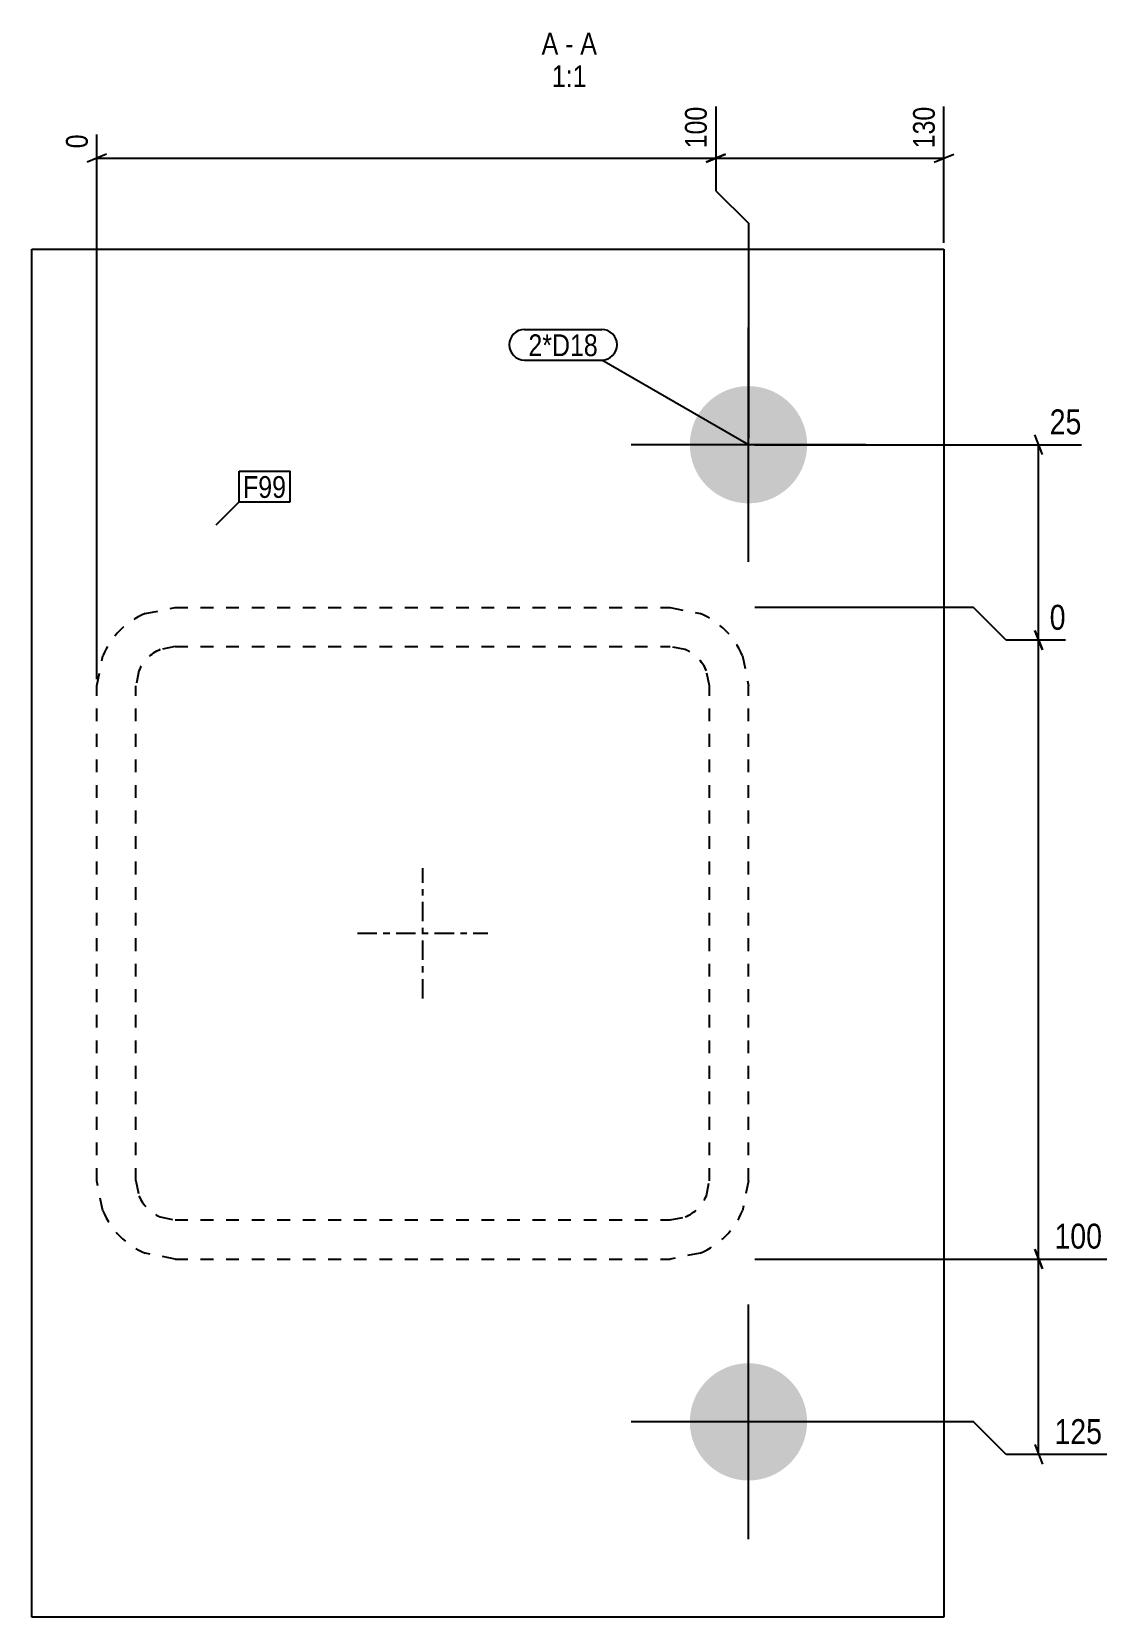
# Model space of a CAD drawing. Header units: millimetres. Extents: x 5 to 23145, y 2 to 936.
# Drawn here: x 6638.7 to 6803.7, y 2.4 to 245.8 of the extents above; entities that cross this region are included whole.
import ezdxf

# ---------------------------------------------------------------- set-up
doc = ezdxf.new("R2010")
doc.units = ezdxf.units.MM
doc.linetypes.add('DXK_LINE_DOT2', pattern=[3.9198, 1.9599, -1.9599])
doc.linetypes.add('DXK_LINE_DOT3', pattern=[5.9187, 2.979, -0.9799, 0.9799, -0.9799])
for name, color, linetype in [('MÅLSÆTNING', 7, 'Continuous'), ('STÅL', 7, 'Continuous'), ('TEKST', 7, 'Continuous')]:
    doc.layers.add(name, color=color, linetype=linetype)
doc.styles.add('Arial Narrow', font='ARIALN.TTF', dxfattribs={"height": 0.2})

msp = doc.modelspace()

# ---------------------------------------------------------------- hatches: boundary and pattern name
at = {"layer": 'STÅL', "linetype": 'Continuous'}
for points in [[(6748.67, 173.4, -1), (6748.67, 191.4, -1)], [(6748.67, 23.4, -1), (6748.67, 41.4, -1)]]:
    msp.add_hatch(color=96, dxfattribs=at).paths.add_polyline_path(points)

# ---------------------------------------------------------------- linework, layer by layer
at = {"layer": 'MÅLSÆTNING', "color": 7, "linetype": 'Continuous'}
for p, q in [((6743.67, 234.3), (6743.67, 221.4)), ((6743.67, 234.3), (6743.67, 221.4)), ((6778.67, 213.4), (6778.67, 234.3)), ((6648.67, 146.4), (6648.67, 230.04)), ((6650.17, 227), (6647.17, 225.8)), ((6648.67, 226.4), (6743.67, 226.4)), ((6745.17, 227), (6742.17, 225.8)), ((6742.17, 225.8), (6745.17, 227)), ((6743.67, 226.4), (6778.67, 226.4)), ((6777.17, 225.8), (6780.17, 227)), ((6743.67, 221.4), (6748.67, 216.4)), ((6743.67, 221.4), (6748.67, 216.4)), ((6748.67, 216.4), (6748.67, 183.4)), ((6748.67, 216.4), (6748.67, 183.4)), ((6793.8, 180.9), (6792.6, 183.9)), ((6749.67, 182.4), (6799.77, 182.4)), ((6783.2, 157.4), (6749.67, 157.4)), ((6783.2, 157.4), (6749.67, 157.4)), ((6788.2, 152.4), (6783.2, 157.4)), ((6788.2, 152.4), (6783.2, 157.4)), ((6793.8, 150.9), (6792.6, 153.9)), ((6797.34, 152.4), (6788.2, 152.4)), ((6793.2, 57.4), (6793.2, 152.4)), ((6792.6, 58.9), (6793.8, 55.9)), ((6793.8, 55.9), (6792.6, 58.9)), ((6749.67, 57.4), (6803.67, 57.4)), ((6749.67, 57.4), (6803.67, 57.4)), ((6793.2, 27.4), (6793.2, 57.4)), ((6783.2, 32.4), (6749.67, 32.4)), ((6788.2, 27.4), (6783.2, 32.4)), ((6803.67, 27.4), (6788.2, 27.4)), ((6792.6, 28.9), (6793.8, 25.9))]:
    msp.add_line(p, q, dxfattribs=at)
at = {"layer": 'STÅL', "color": 2, "linetype": 'Continuous'}
for p, q in [((6638.67, 2.4), (6638.67, 212.4)), ((6638.67, 212.4), (6778.67, 212.4)), ((6778.67, 212.4), (6778.67, 2.4)), ((6778.67, 2.4), (6638.67, 2.4))]:
    msp.add_line(p, q, dxfattribs=at)
at = {"layer": 'STÅL', "color": 96, "linetype": 'Continuous'}
for p, q in [((6748.67, 164.4), (6748.67, 200.4)), ((6766.67, 182.4), (6730.67, 182.4)), ((6748.67, 14.4), (6748.67, 50.4)), ((6766.67, 32.4), (6730.67, 32.4))]:
    msp.add_line(p, q, dxfattribs=at)
at = {"layer": 'STÅL', "color": 7, "linetype": 'DXK_LINE_DOT2'}
for p, q in [((6656.08, 156.49), (6660.67, 157.4)), ((6660.67, 157.4), (6736.67, 157.4)), ((6736.67, 157.4), (6741.26, 156.49)), ((6660.67, 151.4), (6658.37, 150.94)), ((6660.67, 151.4), (6736.67, 151.4)), ((6738.97, 150.94), (6736.67, 151.4)), ((6648.67, 145.4), (6649.58, 149.99)), ((6747.76, 149.99), (6748.67, 145.4)), ((6655.13, 147.7), (6654.67, 145.4)), ((6742.67, 145.4), (6742.21, 147.7)), ((6648.67, 69.4), (6648.67, 145.4)), ((6654.67, 69.4), (6654.67, 145.4)), ((6742.67, 69.4), (6742.67, 145.4)), ((6748.67, 69.4), (6748.67, 145.4)), ((6649.58, 64.81), (6648.67, 69.4)), ((6654.67, 69.4), (6655.13, 67.1)), ((6742.21, 67.1), (6742.67, 69.4)), ((6748.67, 69.4), (6747.76, 64.81)), ((6658.37, 63.86), (6660.67, 63.4)), ((6660.67, 63.4), (6736.67, 63.4)), ((6736.67, 63.4), (6738.97, 63.86)), ((6660.67, 57.4), (6656.08, 58.31)), ((6660.67, 57.4), (6736.67, 57.4)), ((6741.26, 58.31), (6736.67, 57.4))]:
    msp.add_line(p, q, dxfattribs=at)
at = {"layer": 'STÅL', "color": 7, "linetype": 'DXK_LINE_DOT3'}
for p, q in [((6698.67, 97.4), (6698.67, 117.4)), ((6688.67, 107.4), (6708.67, 107.4))]:
    msp.add_line(p, q, dxfattribs=at)
at = {"layer": 'STÅL', "color": 7, "linetype": 'DXK_LINE_DOT2'}
for centre, radius, start, end in [((6660.67, 145.4), 12, 112.5, 157.5), ((6736.67, 145.4), 12, 22.5, 67.5), ((6660.67, 145.4), 6, 112.5, 157.5), ((6736.67, 145.4), 6, 22.5, 67.5), ((6660.67, 69.4), 6, 202.5, 247.5), ((6736.67, 69.4), 6, 292.5, 337.5), ((6660.67, 69.4), 12, 202.5, 247.5), ((6736.67, 69.4), 12, 292.5, 337.5)]:
    msp.add_arc(centre, radius, start, end, dxfattribs=at)

# ---------------------------------------------------------------- wipeouts: each hides what was drawn before it
at = {"color": 0, "linetype": 'Continuous'}
for points in [[(6719.48, 242.3), (6719.48, 245.8), (6716.93, 245.8), (6716.93, 242.3)], [(6723.84, 237.3), (6723.84, 240.8), (6718.5, 240.8), (6718.5, 237.3)]]:
    msp.add_wipeout(points, dxfattribs=at).dxf.layer = 'TEKST'
at = {"color": 0}
for points in [[(6725.55, 196), (6725.55, 199.5), (6714.9, 199.5), (6714.9, 196)], [(6677.71, 174.24), (6677.71, 177.74), (6671.1, 177.74), (6671.1, 174.24)]]:
    msp.add_wipeout(points, dxfattribs=at).dxf.layer = 'TEKST'

# ---------------------------------------------------------------- next in the draw order: texts
at = {"layer": 'TEKST', "color": 3, "linetype": 'Continuous', "style": 'Arial Narrow'}
msp.add_text('1:1', height=3.34, dxfattribs=at).set_placement((6718.5, 237.3))

# ---------------------------------------------------------------- next in the draw order: wipeouts: each hides what was drawn before it
at = {"color": 0, "linetype": 'Continuous'}
for points, layer in [([(6742.97, 235), (6738.07, 235), (6738.07, 227.2), (6742.97, 227.2)], 'MÅLSÆTNING'), ([(6777.97, 235), (6773.07, 235), (6773.07, 227.2), (6777.97, 227.2)], 'MÅLSÆTNING'), ([(6647.97, 230.74), (6643.07, 230.74), (6643.07, 227.2), (6647.97, 227.2)], 'MÅLSÆTNING'), ([(6798.14, 153.2), (6798.14, 158.8), (6794.1, 158.8), (6794.1, 153.2)], 'MÅLSÆTNING'), ([(6803.74, 58.2), (6803.74, 63.8), (6794.83, 63.8), (6794.83, 58.2)], 'MÅLSÆTNING'), ([(6803.74, 28.2), (6803.74, 33.8), (6794.83, 33.8), (6794.83, 28.2)], 'MÅLSÆTNING'), ([(6721.81, 242.3), (6721.81, 245.8), (6720.53, 245.8), (6720.53, 242.3)], 'TEKST')]:
    msp.add_wipeout(points, dxfattribs=at).dxf.layer = layer
at = {"color": 0}
for points in [[(6725.55, 196), (6725.55, 199.5), (6714.9, 199.5), (6714.9, 196)], [(6677.71, 174.24), (6677.71, 177.74), (6671.1, 177.74), (6671.1, 174.24)]]:
    msp.add_wipeout(points, dxfattribs=at).dxf.layer = 'TEKST'

# ---------------------------------------------------------------- next in the draw order: linework, layer by layer
at = {"layer": 'MÅLSÆTNING', "color": 7, "linetype": 'Continuous'}
for p, q in [((6793.2, 152.4), (6793.2, 182.4)), ((6792.6, 153.9), (6793.8, 150.9)), ((6797.34, 152.4), (6788.2, 152.4))]:
    msp.add_line(p, q, dxfattribs=at)
at = {"layer": 'TEKST', "color": 7, "linetype": 'Continuous'}
for p, q in [((6714.3, 200.1), (6726.15, 200.1)), ((6714.3, 195.4), (6726.15, 195.4)), ((6748.67, 182.4), (6726.15, 195.4)), ((6670.5, 178.34), (6678.31, 178.34)), ((6670.5, 173.64), (6670.5, 178.34)), ((6678.31, 173.64), (6678.31, 178.34)), ((6666.96, 170.11), (6670.5, 173.64)), ((6670.5, 173.64), (6678.31, 173.64))]:
    msp.add_line(p, q, dxfattribs=at)
for centre, start, end in [((6714.3, 197.75), 90, 270), ((6726.15, 197.75), 270, 90)]:
    msp.add_arc(centre, 2.35, start, end, dxfattribs=at)

# ---------------------------------------------------------------- next in the draw order: texts
at = {"layer": 'MÅLSÆTNING', "color": 3, "linetype": 'Continuous', "style": 'Arial Narrow'}
for s, p in [('100', (6742.27, 227.9)), ('130', (6777.27, 227.9)), ('0', (6647.27, 227.9))]:
    msp.add_text(s, height=3.34, rotation=90.0002, dxfattribs=at).set_placement(p)
for s, height, p in [('0', 3.82, (6794.9, 154)), ('100', 3.818, (6795.63, 59)), ('125', 3.818, (6795.63, 29))]:
    msp.add_text(s, height=height, dxfattribs=at).set_placement(p)
at = {"layer": 'TEKST', "color": 3, "linetype": 'Continuous', "style": 'Arial Narrow'}
for s, p in [('A', (6716.93, 242.3)), ('-', (6720.53, 242.3))]:
    msp.add_text(s, height=3.34, dxfattribs=at).set_placement(p)
at = {"layer": 'TEKST', "color": 3, "style": 'Arial Narrow'}
for s, p in [('2*D18', (6714.9, 196)), ('F99', (6671.1, 174.24))]:
    msp.add_text(s, height=3.34, dxfattribs=at).set_placement(p)

# ---------------------------------------------------------------- next in the draw order: wipeouts: each hides what was drawn before it
at = {"color": 0, "linetype": 'Continuous'}
msp.add_wipeout([(6725.41, 242.3), (6725.41, 245.8), (6722.86, 245.8), (6722.86, 242.3)], dxfattribs=at).dxf.layer = 'TEKST'

# ---------------------------------------------------------------- next in the draw order: texts
at = {"layer": 'TEKST', "color": 3, "linetype": 'Continuous', "style": 'Arial Narrow'}
msp.add_text('A', height=3.34, dxfattribs=at).set_placement((6722.86, 242.3))

# ---------------------------------------------------------------- next in the draw order: wipeouts: each hides what was drawn before it
at = {"color": 0, "linetype": 'Continuous'}
msp.add_wipeout([(6800.57, 183.2), (6800.57, 188.8), (6794.1, 188.8), (6794.1, 183.2)], dxfattribs=at).dxf.layer = 'MÅLSÆTNING'

# ---------------------------------------------------------------- next in the draw order: texts
at = {"layer": 'MÅLSÆTNING', "color": 3, "linetype": 'Continuous', "style": 'Arial Narrow'}
msp.add_text('25', height=3.818, dxfattribs=at).set_placement((6794.9, 184))

doc.saveas('drawing.dxf')
